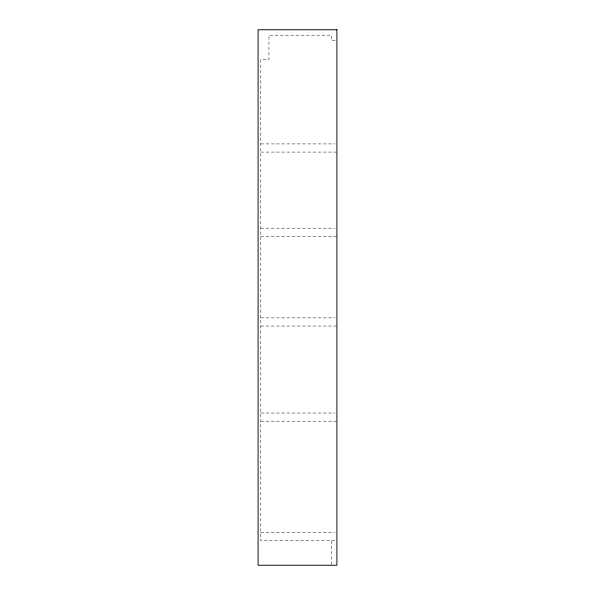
<?xml version="1.0" encoding="UTF-8"?>
<svg xmlns="http://www.w3.org/2000/svg" width="595" height="595" viewBox="0 0 595 595"><rect width="100%" height="100%" fill="white"/><g stroke="black" fill="none" stroke-linecap="round" stroke-linejoin="round"><path stroke-width="0.45" stroke-dasharray="2.98 2.23" d="M335.104 40.624L331.482 40.624L331.482 35.187L268.955 35.187L268.955 59.649L260.803 59.649L260.803 540.788L336.911 540.788M260.803 143.916L335.059 143.916M260.803 152.075L336.911 152.075M260.803 228.183L335.059 228.183M260.803 236.341L336.911 236.341M260.803 317.886L335.059 317.886M260.803 326.045L336.911 326.045M260.803 413.027L335.059 413.027M260.803 421.178L336.911 421.178M260.803 532.629L335.059 532.629M331.482 540.788L331.482 565.25"/><path stroke-width="0.89" d="M336.911 29.75L258.089 29.75L258.089 565.25L336.911 565.25L336.911 29.75"/></g></svg>
